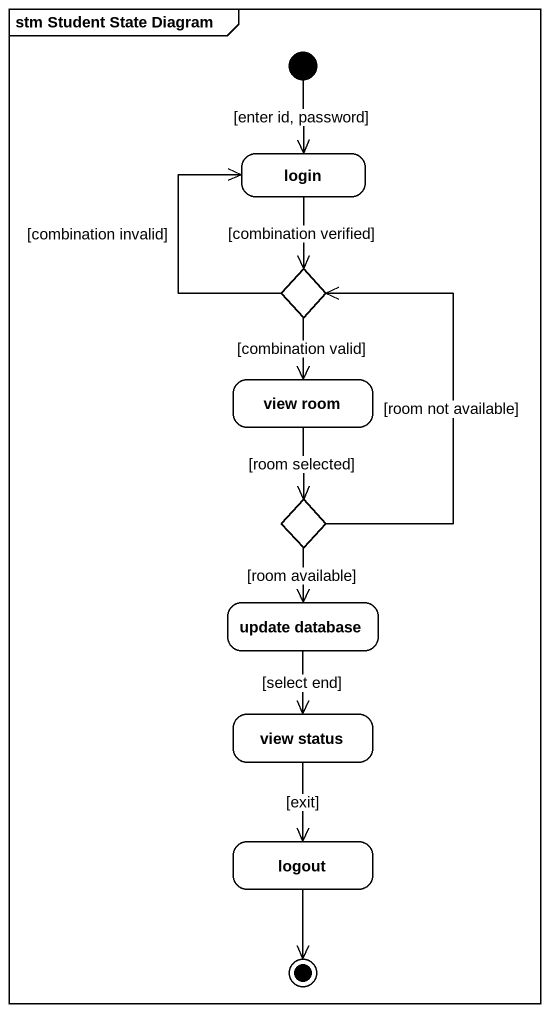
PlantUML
@startuml
mainframe stm Student State Diagram
hide empty description
state login
state choice1 <<choice>>
state "view room" as view_room
state choice2 <<choice>>
state "update database" as update_database
state "view status" as view_status
state logout
[*] --> login : [enter id, password]
login --> choice1 : [combination verified]
choice1 -up-> login : [combination invalid]
choice1 --> view_room : [combination valid]
view_room --> choice2 : [room selected]
choice2 -up-> choice1 : [room not available]
choice2 --> update_database : [room available]
update_database --> view_status : [select end]
view_status --> logout : [exit]
logout --> [*]
@enduml
